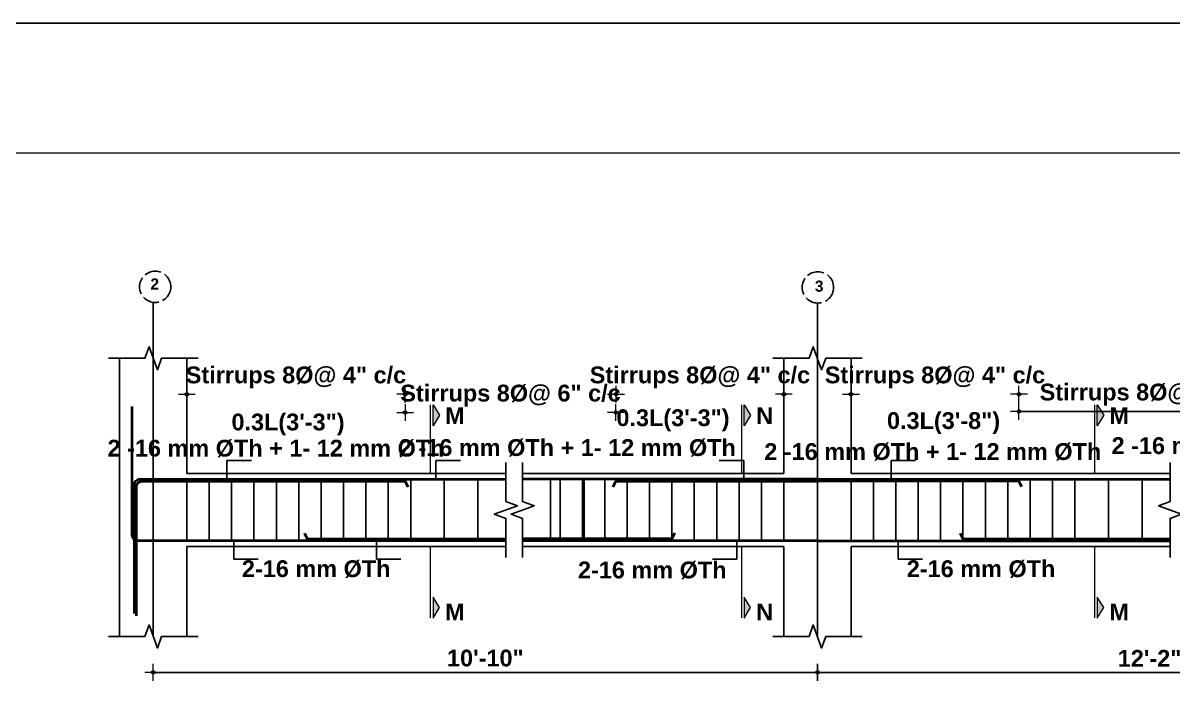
# Model space of a CAD drawing. Header units: inches. Extents: x 85856 to 287200, y -126184 to 75211.
# Drawn here: x 182213.4 to 182624.3, y -23220.4 to -22979.7 of the extents above; entities that cross this region are included whole.
import ezdxf

# ---------------------------------------------------------------- set-up
doc = ezdxf.new("R2010")
doc.units = ezdxf.units.IN
doc.header["$LTSCALE"] = 0.5
doc.header["$MEASUREMENT"] = 0
doc.header["$PDMODE"] = 66
doc.linetypes.add('ACAD_ISO02W100', pattern=[15, 12, -3])
for name, color, linetype, lineweight in [('BAR', 5, 'Continuous', 40), ('dimension', 100, 'Continuous', 13), ('ELE1', 3, 'Continuous', 9), ('HATCH1', 4, 'ACAD_ISO02W100', 13), ('TEXT', 220, 'Continuous', 9)]:
    doc.layers.add(name, color=color, linetype=linetype, lineweight=lineweight)
doc.layers.add('STIRRUP', color=10, linetype='Continuous')
doc.styles.add('1.8 str', font='times.ttf', dxfattribs={"width": 0.8, "height": 6})
doc.styles.add('STYLE1', font='arialbd.ttf')
doc.dimstyles.new('1.4', dxfattribs={"dimscale": 0, "dimtxt": 6, "dimasz": 0.5, "dimexe": 2, "dimexo": 9, "dimgap": 2, "dimtad": 1, "dimdec": 0, "dimlfac": 0.5, "dimzin": 3, "dimdsep": 46, "dimlunit": 4, "dimtxsty": '1.8 str', "dimblk": 'DIM', "dimcen": 3, "dimdle": 3, "dimse1": 1, "dimse2": 1, "dimclrd": 256, "dimclre": 256, "dimclrt": 7, "dimadec": 1, "dimazin": 2, "dimtfac": 1, "dimtdec": 0, "dimtix": 1, "dimtofl": 0, "dimtmove": 2, "dimatfit": 3, "dimldrblk": 'arrow', "dimfxl": 2, "dimfrac": 2, "dimtolj": 2, "dimtzin": 0, "dimarcsym": 0})

# ---------------------------------------------------------------- blocks, each defined once
blk = doc.blocks.new('DIM')
at = {"layer": 'dimension'}
h = blk.add_hatch(color=256, dxfattribs=at)
h.paths.add_polyline_path([(0, 1.28), (0, 0), (1.28, 0, 0.414214)])
h.paths.add_polyline_path([(1.28, 0), (0, 0), (0, -1.28, 0.414214)])
h.paths.add_polyline_path([(0, 0), (-1.28, 0, 0.414214), (0, -1.28)])
h.paths.add_polyline_path([(0, 1.28, 0.414214), (-1.28, 0), (0, 0)])
for p, q in [((-6, 0), (6, 0)), ((0, 6), (0, -6))]:
    blk.add_line(p, q, dxfattribs=at)
blk.add_circle((0, 0), 1.28, dxfattribs=at)
blk = doc.blocks.new('*D999')
at = {"layer": 'Defpoints', "color": 0, "ltscale": 10, "transparency": 16777216}
for p in [(182349.95, -23112.29), (182271.95, -23124.27), (182349.95, -23128.84)]:
    blk.add_point(p, dxfattribs=at)
at = {"layer": 'dimension', "lineweight": -2, "ltscale": 10, "transparency": 16777216}
for p, q in [((182271.45, -23112.29), (182270.95, -23112.29)), ((182350.45, -23112.29), (182350.95, -23112.29))]:
    blk.add_line(p, q, dxfattribs=at)
at = {"layer": 'dimension', "lineweight": -2, "ltscale": 10, "transparency": 16777216, "xscale": 0.5, "yscale": 0.5, "zscale": 0.5}
blk.add_blockref('DIM', (182271.95, -23112.29), dxfattribs=at)
at = {"layer": 'dimension', "lineweight": -2, "ltscale": 10, "transparency": 16777216, "xscale": 0.5, "yscale": 0.5, "zscale": 0.5, "rotation": 180}
blk.add_blockref('DIM', (182349.95, -23112.29), dxfattribs=at)
at = {"layer": 'dimension', "color": 7, "ltscale": 10, "transparency": 16777216, "insert": (182310.95, -23106.27), "char_height": 6, "attachment_point": 5, "style": 'STYLE1'}
blk.add_mtext('\\A2;Stirrups 8%%C@ 4" c/c', dxfattribs=at)
blk = doc.blocks.new('arrow')
at = {"layer": 'dimension'}
blk.add_lwpolyline([(1.21, 0, 0, 2.1, 0), (-2.29, 0, 0, 0, 0), (1.21, 0, 0, 0, 0)], format="xyseb", dxfattribs=at)
blk = doc.blocks.new('*D1000')
at = {"layer": 'Defpoints', "color": 0, "ltscale": 10, "transparency": 16777216}
for p in [(182425.3, -23118.78), (182349.95, -23135.33), (182425.3, -23149.84)]:
    blk.add_point(p, dxfattribs=at)
at = {"layer": 'dimension', "lineweight": -2, "ltscale": 10, "transparency": 16777216}
for p, q in [((182349.45, -23118.78), (182348.95, -23118.78)), ((182425.8, -23118.78), (182426.3, -23118.78))]:
    blk.add_line(p, q, dxfattribs=at)
at = {"layer": 'dimension', "lineweight": -2, "ltscale": 10, "transparency": 16777216, "xscale": 0.5, "yscale": 0.5, "zscale": 0.5}
blk.add_blockref('DIM', (182349.95, -23118.78), dxfattribs=at)
at = {"layer": 'dimension', "lineweight": -2, "ltscale": 10, "transparency": 16777216, "xscale": 0.5, "yscale": 0.5, "zscale": 0.5, "rotation": 180}
blk.add_blockref('DIM', (182425.3, -23118.78), dxfattribs=at)
at = {"layer": 'dimension', "color": 7, "ltscale": 10, "transparency": 16777216, "insert": (182387.62, -23112.76), "char_height": 6, "attachment_point": 5, "style": 'STYLE1'}
blk.add_mtext('\\A2;Stirrups 8%%C@ 6" c/c', dxfattribs=at)
blk = doc.blocks.new('*D1001')
at = {"layer": 'Defpoints', "color": 0, "ltscale": 10, "transparency": 16777216}
for p in [(182485.3, -23112.29), (182485.3, -23125.84), (182425.3, -23143.35)]:
    blk.add_point(p, dxfattribs=at)
at = {"layer": 'dimension', "lineweight": -2, "ltscale": 10, "transparency": 16777216}
for p, q in [((182424.8, -23112.29), (182424.3, -23112.29)), ((182485.8, -23112.29), (182486.3, -23112.29))]:
    blk.add_line(p, q, dxfattribs=at)
at = {"layer": 'dimension', "lineweight": -2, "ltscale": 10, "transparency": 16777216, "xscale": 0.5, "yscale": 0.5, "zscale": 0.5}
blk.add_blockref('DIM', (182425.3, -23112.29), dxfattribs=at)
at = {"layer": 'dimension', "lineweight": -2, "ltscale": 10, "transparency": 16777216, "xscale": 0.5, "yscale": 0.5, "zscale": 0.5, "rotation": 180}
blk.add_blockref('DIM', (182485.3, -23112.29), dxfattribs=at)
at = {"layer": 'dimension', "color": 7, "ltscale": 10, "transparency": 16777216, "insert": (182455.3, -23106.27), "char_height": 6, "attachment_point": 5, "style": 'STYLE1'}
blk.add_mtext('\\A2;Stirrups 8%%C@ 4" c/c', dxfattribs=at)
blk = doc.blocks.new('*D1002')
at = {"layer": 'Defpoints', "color": 0, "ltscale": 10, "transparency": 16777216}
for p in [(182509.3, -23112.29), (182509.3, -23125.84), (182569.3, -23143.35)]:
    blk.add_point(p, dxfattribs=at)
at = {"layer": 'dimension', "lineweight": -2, "ltscale": 10, "transparency": 16777216}
for p, q in [((182508.8, -23112.29), (182508.3, -23112.29)), ((182569.8, -23112.29), (182570.3, -23112.29))]:
    blk.add_line(p, q, dxfattribs=at)
at = {"layer": 'dimension', "lineweight": -2, "ltscale": 10, "transparency": 16777216, "xscale": 0.5, "yscale": 0.5, "zscale": 0.5}
blk.add_blockref('DIM', (182509.3, -23112.29), dxfattribs=at)
at = {"layer": 'dimension', "lineweight": -2, "ltscale": 10, "transparency": 16777216, "xscale": 0.5, "yscale": 0.5, "zscale": 0.5, "rotation": 180}
blk.add_blockref('DIM', (182569.3, -23112.29), dxfattribs=at)
at = {"layer": 'dimension', "color": 7, "ltscale": 10, "transparency": 16777216, "insert": (182539.3, -23106.27), "char_height": 6, "attachment_point": 5, "style": 'STYLE1'}
blk.add_mtext('\\A2;Stirrups 8%%C@ 4" c/c', dxfattribs=at)
blk = doc.blocks.new('*D1004')
at = {"layer": 'Defpoints', "color": 0, "ltscale": 10, "transparency": 16777216}
for p in [(182662.86, -23118.41), (182569.3, -23149.84), (182662.86, -23149.84)]:
    blk.add_point(p, dxfattribs=at)
at = {"layer": 'dimension', "lineweight": -2, "ltscale": 10, "transparency": 16777216}
blk.add_line((182569.8, -23118.41), (182662.36, -23118.41), dxfattribs=at)
at = {"layer": 'dimension', "lineweight": -2, "ltscale": 10, "transparency": 16777216, "xscale": 0.5, "yscale": 0.5, "zscale": 0.5, "rotation": 180}
blk.add_blockref('DIM', (182569.3, -23118.41), dxfattribs=at)
at = {"layer": 'dimension', "lineweight": -2, "ltscale": 10, "transparency": 16777216, "xscale": 0.5, "yscale": 0.5, "zscale": 0.5}
blk.add_blockref('DIM', (182662.86, -23118.41), dxfattribs=at)
at = {"layer": 'dimension', "color": 7, "ltscale": 10, "transparency": 16777216, "insert": (182616.08, -23112.39), "char_height": 6, "attachment_point": 5, "style": 'STYLE1'}
blk.add_mtext('\\A2;Stirrups 8%%C@ 6" c/c', dxfattribs=at)
blk = doc.blocks.new('*D997')
at = {"layer": 'Defpoints', "color": 0, "ltscale": 10, "transparency": 16777216}
for p in [(182259.95, -23198.79), (182497.3, -23198.79), (182497.3, -23211.6)]:
    blk.add_point(p, dxfattribs=at)
at = {"layer": 'dimension', "lineweight": -2, "ltscale": 10, "transparency": 16777216}
blk.add_line((182260.45, -23211.6), (182496.8, -23211.6), dxfattribs=at)
at = {"layer": 'dimension', "lineweight": -2, "ltscale": 10, "transparency": 16777216, "xscale": 0.5, "yscale": 0.5, "zscale": 0.5, "rotation": 180}
blk.add_blockref('DIM', (182259.95, -23211.6), dxfattribs=at)
at = {"layer": 'dimension', "lineweight": -2, "ltscale": 10, "transparency": 16777216, "xscale": 0.5, "yscale": 0.5, "zscale": 0.5}
blk.add_blockref('DIM', (182497.3, -23211.6), dxfattribs=at)
at = {"layer": 'dimension', "color": 7, "ltscale": 10, "transparency": 16777216, "insert": (182378.62, -23206.54), "char_height": 6, "attachment_point": 5, "style": 'STYLE1'}
blk.add_mtext('\\A2;10\'-10"', dxfattribs=at)
blk = doc.blocks.new('*D998')
at = {"layer": 'Defpoints', "color": 0, "ltscale": 10, "transparency": 16777216}
for p in [(182497.3, -23198.79), (182734.65, -23198.79), (182734.65, -23211.6)]:
    blk.add_point(p, dxfattribs=at)
at = {"layer": 'dimension', "lineweight": -2, "ltscale": 10, "transparency": 16777216}
blk.add_line((182497.8, -23211.6), (182734.15, -23211.6), dxfattribs=at)
at = {"layer": 'dimension', "lineweight": -2, "ltscale": 10, "transparency": 16777216, "xscale": 0.5, "yscale": 0.5, "zscale": 0.5, "rotation": 180}
blk.add_blockref('DIM', (182497.3, -23211.6), dxfattribs=at)
at = {"layer": 'dimension', "lineweight": -2, "ltscale": 10, "transparency": 16777216, "xscale": 0.5, "yscale": 0.5, "zscale": 0.5}
blk.add_blockref('DIM', (182734.65, -23211.6), dxfattribs=at)
at = {"layer": 'dimension', "color": 7, "ltscale": 10, "transparency": 16777216, "insert": (182615.97, -23206.59), "char_height": 6, "attachment_point": 5, "style": 'STYLE1'}
blk.add_mtext('\\A2;12\'-2"', dxfattribs=at)

msp = doc.modelspace()

# ---------------------------------------------------------------- hatches: boundary and pattern name
at = {"layer": 'TEXT', "ltscale": 10}
for points in [[(182359.93, -23116.05), (182359.93, -23123.55), (182362.24, -23119.8)], [(182471.1, -23116.05), (182471.1, -23123.55), (182473.41, -23119.8)], [(182597.29, -23116.05), (182597.29, -23123.55), (182599.6, -23119.8)], [(182359.93, -23192.19), (182359.93, -23184.69), (182362.24, -23188.44)], [(182471.1, -23192.19), (182471.1, -23184.69), (182473.41, -23188.44)], [(182597.29, -23192.19), (182597.29, -23184.69), (182599.6, -23188.44)]]:
    msp.add_hatch(color=256, dxfattribs=at).paths.add_polyline_path(points)

# ---------------------------------------------------------------- linework, layer by layer
for p, q in [((182259.95, -23099.43), (182259.95, -23079.48)), ((182497.3, -23099.43), (182497.3, -23079.48)), ((182259.95, -23099.43), (182259.95, -23198.79)), ((182497.3, -23099.43), (182497.3, -23198.79)), ((182259.95, -23198.79), (182259.95, -23178.84)), ((182497.3, -23198.79), (182497.3, -23178.84))]:
    msp.add_line(p, q)
at = {"ltscale": 10}
for p, q in [((182247.95, -23166.6), (182247.95, -23099.43)), ((182271.95, -23140.6), (182271.95, -23099.43)), ((182485.3, -23140.6), (182485.3, -23099.43)), ((182509.3, -23140.6), (182509.3, -23099.43)), ((182271.95, -23140.6), (182385.95, -23140.6)), ((182391.95, -23140.6), (182485.3, -23140.6)), ((182623.3, -23140.6), (182509.3, -23140.6)), ((182247.95, -23198.79), (182247.95, -23166.6)), ((182271.95, -23198.79), (182271.95, -23166.6)), ((182271.95, -23166.6), (182385.95, -23166.6)), ((182391.95, -23166.6), (182485.3, -23166.6)), ((182485.3, -23198.79), (182485.3, -23166.6)), ((182623.3, -23166.6), (182509.3, -23166.6)), ((182509.3, -23198.79), (182509.3, -23166.6))]:
    msp.add_line(p, q, dxfattribs=at)
at = {"linetype": 'Continuous', "ltscale": 10}
for points in [[(182275.95, -23099.43), (182262.95, -23099.43), (182261.45, -23103.55), (182258.45, -23095.31), (182256.95, -23099.43), (182243.95, -23099.43)], [(182513.3, -23099.43), (182500.3, -23099.43), (182498.8, -23103.55), (182495.8, -23095.31), (182494.3, -23099.43), (182481.3, -23099.43)], [(182385.95, -23136.6), (182385.95, -23150.6), (182390.07, -23152.1), (182381.82, -23155.1), (182385.95, -23156.6), (182385.95, -23170.6)], [(182385.95, -23136.6), (182385.95, -23150.6), (182390.07, -23152.1), (182381.82, -23155.1), (182385.95, -23156.6), (182385.95, -23170.6)], [(182391.95, -23136.6), (182391.95, -23150.6), (182396.07, -23152.1), (182387.82, -23155.1), (182391.95, -23156.6), (182391.95, -23170.6)], [(182391.95, -23136.6), (182391.95, -23150.6), (182396.07, -23152.1), (182387.82, -23155.1), (182391.95, -23156.6), (182391.95, -23170.6)], [(182623.3, -23136.6), (182623.3, -23150.6), (182619.18, -23152.1), (182627.42, -23155.1), (182623.3, -23156.6), (182623.3, -23170.6)], [(182623.3, -23136.6), (182623.3, -23150.6), (182619.18, -23152.1), (182627.42, -23155.1), (182623.3, -23156.6), (182623.3, -23170.6)], [(182275.95, -23198.79), (182262.95, -23198.79), (182261.45, -23202.91), (182258.45, -23194.67), (182256.95, -23198.79), (182243.95, -23198.79)], [(182513.3, -23198.79), (182500.3, -23198.79), (182498.8, -23202.91), (182495.8, -23194.67), (182494.3, -23198.79), (182481.3, -23198.79)]]:
    msp.add_lwpolyline(points, dxfattribs=at)
at = {"layer": 'BAR', "ltscale": 10}
for p, q in [((182497.3, -23142.6), (182391.95, -23142.6)), ((182497.3, -23142.6), (182623.3, -23142.6)), ((182497.3, -23164.6), (182391.95, -23164.6)), ((182497.3, -23164.6), (182623.3, -23164.6))]:
    msp.add_line(p, q, dxfattribs=at)
for points in [[(182271.95, -23164.6), (182254.46, -23164.6, -0.414214), (182252.45, -23162.58), (182252.45, -23116.6)], [(182253.2, -23190.6), (182253.2, -23144.61, -0.414214), (182255.21, -23142.6), (182271.95, -23142.6)], [(182253.95, -23191.35), (182253.95, -23145.36, -0.414214), (182255.96, -23143.35), (182271.95, -23143.35)]]:
    msp.add_lwpolyline(points, format="xyb", dxfattribs=at)
for points in [[(182259.95, -23142.6), (182385.95, -23142.6)], [(182259.95, -23143.35), (182349.95, -23143.35), (182350.9, -23145.35)], [(182424.25, -23145.35), (182425.3, -23143.35), (182497.3, -23143.35)], [(182570.34, -23145.35), (182569.3, -23143.35), (182497.3, -23143.35)], [(182313.99, -23161.85), (182314.95, -23163.85), (182385.95, -23163.85)], [(182446.25, -23161.85), (182445.3, -23163.85), (182391.95, -23163.85)], [(182548.34, -23161.85), (182549.3, -23163.85), (182623.3, -23163.85)], [(182385.95, -23164.6), (182259.95, -23164.6)]]:
    msp.add_lwpolyline(points, dxfattribs=at)
at = {"layer": 'Defpoints'}
msp.add_lwpolyline([(183727.51, -22979.69), (180549.91, -22979.69), (180549.91, -25227.65), (183727.51, -25227.65)], close=True, dxfattribs=at)
at = {"layer": 'dimension', "ltscale": 10}
for p, q in [((182359.08, -23140.6), (182359.08, -23116.1)), ((182470.24, -23140.6), (182470.24, -23116.1)), ((182596.43, -23140.6), (182596.43, -23116.1)), ((182359.08, -23192.14), (182359.08, -23166.6)), ((182470.24, -23192.14), (182470.24, -23166.6)), ((182596.43, -23192.14), (182596.43, -23166.6))]:
    msp.add_line(p, q, dxfattribs=at)
for points in [[(182359.93, -23123.55), (182359.93, -23116.05), (182362.24, -23119.8), (182359.93, -23123.55)], [(182471.1, -23123.55), (182471.1, -23116.05), (182473.41, -23119.8), (182471.1, -23123.55)], [(182597.29, -23123.55), (182597.29, -23116.05), (182599.6, -23119.8), (182597.29, -23123.55)]]:
    msp.add_lwpolyline(points, dxfattribs=at)
at = {"layer": 'ELE1'}
msp.add_lwpolyline([(180596.23, -23026), (183681.2, -23026), (183681.2, -25181.34), (180596.23, -25181.34)], close=True, dxfattribs=at)
msp.add_lwpolyline([(180596.23, -23026), (183681.2, -23026), (183681.2, -25181.34), (180596.23, -25181.34)], close=True, dxfattribs=at)
at = {"layer": 'HATCH1', "lineweight": 25}
for centre in [(182260.63, -23073.91), (182497.46, -23074.11)]:
    msp.add_circle(centre, 5.6, dxfattribs=at)
at = {"layer": 'STIRRUP'}
for p, q in [((182271.95, -23142.2), (182271.95, -23165)), ((182279.95, -23142.2), (182279.95, -23165)), ((182287.95, -23142.2), (182287.95, -23165)), ((182295.95, -23142.2), (182295.95, -23165)), ((182303.95, -23142.2), (182303.95, -23165)), ((182311.95, -23142.2), (182311.95, -23165)), ((182319.95, -23142.2), (182319.95, -23165)), ((182327.95, -23142.2), (182327.95, -23165)), ((182335.95, -23142.2), (182335.95, -23165)), ((182343.95, -23142.2), (182343.95, -23165)), ((182351.95, -23142.2), (182351.95, -23165)), ((182363.95, -23142.2), (182363.95, -23165)), ((182375.95, -23142.2), (182375.95, -23165)), ((182401.95, -23142.2), (182401.95, -23165)), ((182405.3, -23142.2), (182405.3, -23165)), ((182413.3, -23142.2), (182413.3, -23165)), ((182413.95, -23142.2), (182413.95, -23165)), ((182421.3, -23142.2), (182421.3, -23165)), ((182429.3, -23142.2), (182429.3, -23165)), ((182437.3, -23142.2), (182437.3, -23165)), ((182445.3, -23142.2), (182445.3, -23165)), ((182453.3, -23142.2), (182453.3, -23165)), ((182461.3, -23142.2), (182461.3, -23165)), ((182469.3, -23142.2), (182469.3, -23165)), ((182477.3, -23142.2), (182477.3, -23165)), ((182485.3, -23142.2), (182485.3, -23165)), ((182509.3, -23142.2), (182509.3, -23165)), ((182517.3, -23142.2), (182517.3, -23165)), ((182525.3, -23142.2), (182525.3, -23165)), ((182533.3, -23142.2), (182533.3, -23165)), ((182541.3, -23142.2), (182541.3, -23165)), ((182549.3, -23142.2), (182549.3, -23165)), ((182557.3, -23142.2), (182557.3, -23165)), ((182565.3, -23142.2), (182565.3, -23165)), ((182573.3, -23142.2), (182573.3, -23165)), ((182581.3, -23142.2), (182581.3, -23165)), ((182589.3, -23142.2), (182589.3, -23165)), ((182601.3, -23142.2), (182601.3, -23165)), ((182613.3, -23142.2), (182613.3, -23165))]:
    msp.add_line(p, q, dxfattribs=at)
at = {"layer": 'TEXT', "ltscale": 10}
for points in [[(182359.93, -23184.69), (182359.93, -23192.19), (182362.24, -23188.44), (182359.93, -23184.69)], [(182471.1, -23184.69), (182471.1, -23192.19), (182473.41, -23188.44), (182471.1, -23184.69)], [(182597.29, -23184.69), (182597.29, -23192.19), (182599.6, -23188.44), (182597.29, -23184.69)]]:
    msp.add_lwpolyline(points, dxfattribs=at)

# ---------------------------------------------------------------- texts
at = {"layer": 'HATCH1', "lineweight": 25, "style": 'STYLE1'}
for s, p in [('2', (182258.93, -23074.9)), ('3', (182496.36, -23075.66))]:
    msp.add_text(s, height=4, dxfattribs=at).set_placement(p)
at = {"layer": 'TEXT', "style": 'STYLE1'}
for s, p in [('0.3L(3\'-3")', (182287.9, -23125.18)), ('0.3L(3\'-3")', (182425.46, -23123.66)), ('0.3L(3\'-8")', (182522.14, -23124.68))]:
    msp.add_text(s, height=6, dxfattribs=at).set_placement(p)
at = {"layer": 'TEXT', "ltscale": 10, "style": 'STYLE1'}
for s, p in [('M', (182364.23, -23122.89)), ('N', (182475.4, -23122.89)), ('M', (182601.58, -23122.89)), ('2 -16 mm %%CTh + 1- 12 mm %%CTh', (182243.62, -23134.53)), ('2 -16 mm %%CTh + 1- 12 mm %%CTh', (182347.74, -23134.31)), ('2 -16 mm %%CTh + 1- 12 mm %%CTh', (182478.3, -23135.74)), ('2 -16 mm %%CTh + 1- 12 mm %%CTh', (182602.39, -23133.61)), ('2-16 mm %%CTh ', (182291.64, -23177.57)), ('2-16 mm %%CTh ', (182411.72, -23178.02)), ('2-16 mm %%CTh ', (182529.21, -23177.57)), ('M', (182364.23, -23193.02)), ('N', (182475.4, -23193.02)), ('M', (182601.58, -23193.02))]:
    msp.add_text(s, height=6, dxfattribs=at).set_placement(p)

# ---------------------------------------------------------------- dimensions: what is measured, and where the dimension line sits
at = {"layer": 'dimension', "ltscale": 10}
for base, p1, p2, text, picture, middle in [((182349.95, -23112.29), (182271.95, -23124.27), (182349.95, -23128.84), 'Stirrups 8%%C@ 4" c/c', '*D999', (182310.95, -23106.27)), ((182485.3, -23112.29), (182425.3, -23143.35), (182485.3, -23125.84), 'Stirrups 8%%C@ 4" c/c', '*D1001', (182455.3, -23106.27)), ((182425.3, -23118.78), (182349.95, -23135.33), (182425.3, -23149.84), 'Stirrups 8%%C@ 6" c/c', '*D1000', (182387.62, -23112.76)), ((182662.86, -23118.41), (182569.3, -23149.84), (182662.86, -23149.84), 'Stirrups 8%%C@ 6" c/c', '*D1004', (182616.08, -23112.39)), ((182497.3, -23211.6), (182259.95, -23198.79), (182497.3, -23198.79), '10\'-10"', '*D997', (182378.62, -23206.54)), ((182734.65, -23211.6), (182497.3, -23198.79), (182734.65, -23198.79), '12\'-2"', '*D998', (182615.97, -23206.59))]:
    dim = msp.add_linear_dim(base=base, p1=p1, p2=p2, text=text, dimstyle='1.4', override={"dimscale": 1, "dimtxsty": 'STYLE1'}, dxfattribs=at)
    dim.commit()
    dim.dimension.update_dxf_attribs({"geometry": picture, "text_midpoint": middle})
dim = msp.add_linear_dim(base=(182509.3, -23112.29), p1=(182569.3, -23143.35), p2=(182509.3, -23125.84), angle=180, text='Stirrups 8%%C@ 4" c/c', dimstyle='1.4', override={"dimscale": 1, "dimtxsty": 'STYLE1'}, dxfattribs=at)
dim.commit()
dim.dimension.update_dxf_attribs({"geometry": '*D1002', "text_midpoint": (182539.3, -23106.27)})

# ---------------------------------------------------------------- leaders
for points in [[(182286.3, -23142.2), (182286.3, -23135.99), (182295.02, -23135.99)], [(182360.98, -23142.2), (182360.98, -23135.99), (182369.7, -23135.99)], [(182470.94, -23142.2), (182470.94, -23135.99), (182462.22, -23135.99)], [(182523.65, -23142.2), (182523.65, -23135.99), (182532.37, -23135.99)], [(182288.78, -23165), (182288.78, -23171.21), (182297.5, -23171.21)], [(182339.71, -23165), (182339.71, -23171.21), (182348.43, -23171.21)], [(182468.46, -23165), (182468.46, -23171.21), (182459.74, -23171.21)], [(182526.14, -23165), (182526.14, -23171.21), (182534.86, -23171.21)]]:
    msp.add_leader(points, dimstyle='1.4', override={"dimscale": 1, "dimtxsty": 'STYLE1'}, dxfattribs=at)

doc.saveas('drawing.dxf')
